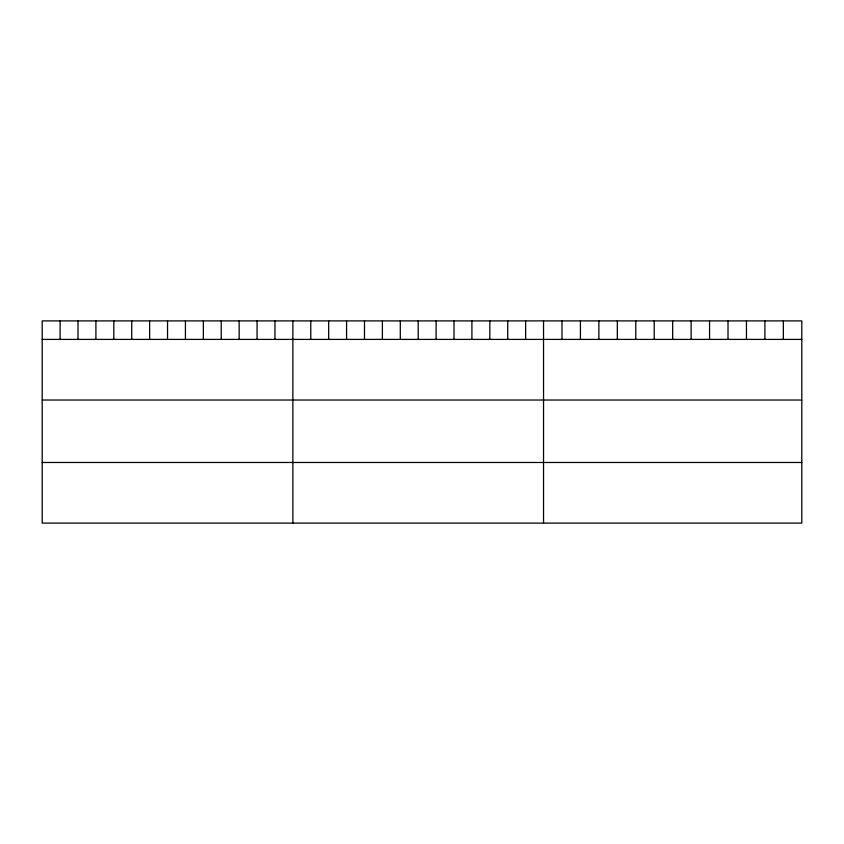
<?xml version="1.0" encoding="UTF-8"?>
<svg xmlns="http://www.w3.org/2000/svg" width="844" height="844" viewBox="0 0 844 844"><rect width="100%" height="100%" fill="white"/><g stroke="black" fill="none" stroke-linecap="round" stroke-linejoin="round"><path stroke-width="1.27" d="M801.8 339.404L801.8 523.101L42.2 523.101L42.2 320.899L801.8 320.899L801.8 339.404L42.2 339.404M42.2 400.024L801.8 400.024M42.2 462.48L801.8 462.48M783.348 320.899L783.348 339.404M764.907 320.899L764.907 339.404M746.455 320.899L746.455 339.404M728.013 320.899L728.013 339.404M709.561 320.899L709.561 339.404M691.12 320.899L691.12 339.404M672.668 320.899L672.668 339.404M654.216 320.899L654.216 339.404M635.775 320.899L635.775 339.404M617.323 320.899L617.323 339.404M598.881 320.899L598.881 339.404M580.429 320.899L580.429 339.404M561.988 320.899L561.988 339.404M543.536 320.899L543.536 523.101M525.633 320.899L525.633 339.404M507.729 320.899L507.729 339.404M489.826 320.899L489.826 339.404M471.912 320.899L471.912 339.404M454.009 320.899L454.009 339.404M436.105 320.899L436.105 339.404M418.202 320.899L418.202 339.404M400.299 320.899L400.299 339.404M382.395 320.899L382.395 339.404M364.492 320.899L364.492 339.404M346.578 320.899L346.578 339.404M328.675 320.899L328.675 339.404M310.771 320.899L310.771 339.404M292.868 320.899L292.868 523.101M274.965 320.899L274.965 339.404M257.061 320.899L257.061 339.404M239.158 320.899L239.158 339.404M221.244 320.899L221.244 339.404M203.341 320.899L203.341 339.404M185.437 320.899L185.437 339.404M167.534 320.899L167.534 339.404M149.631 320.899L149.631 339.404M131.727 320.899L131.727 339.404M113.824 320.899L113.824 339.404M95.91 320.899L95.91 339.404M78.007 320.899L78.007 339.404M60.103 320.899L60.103 339.404"/></g></svg>
